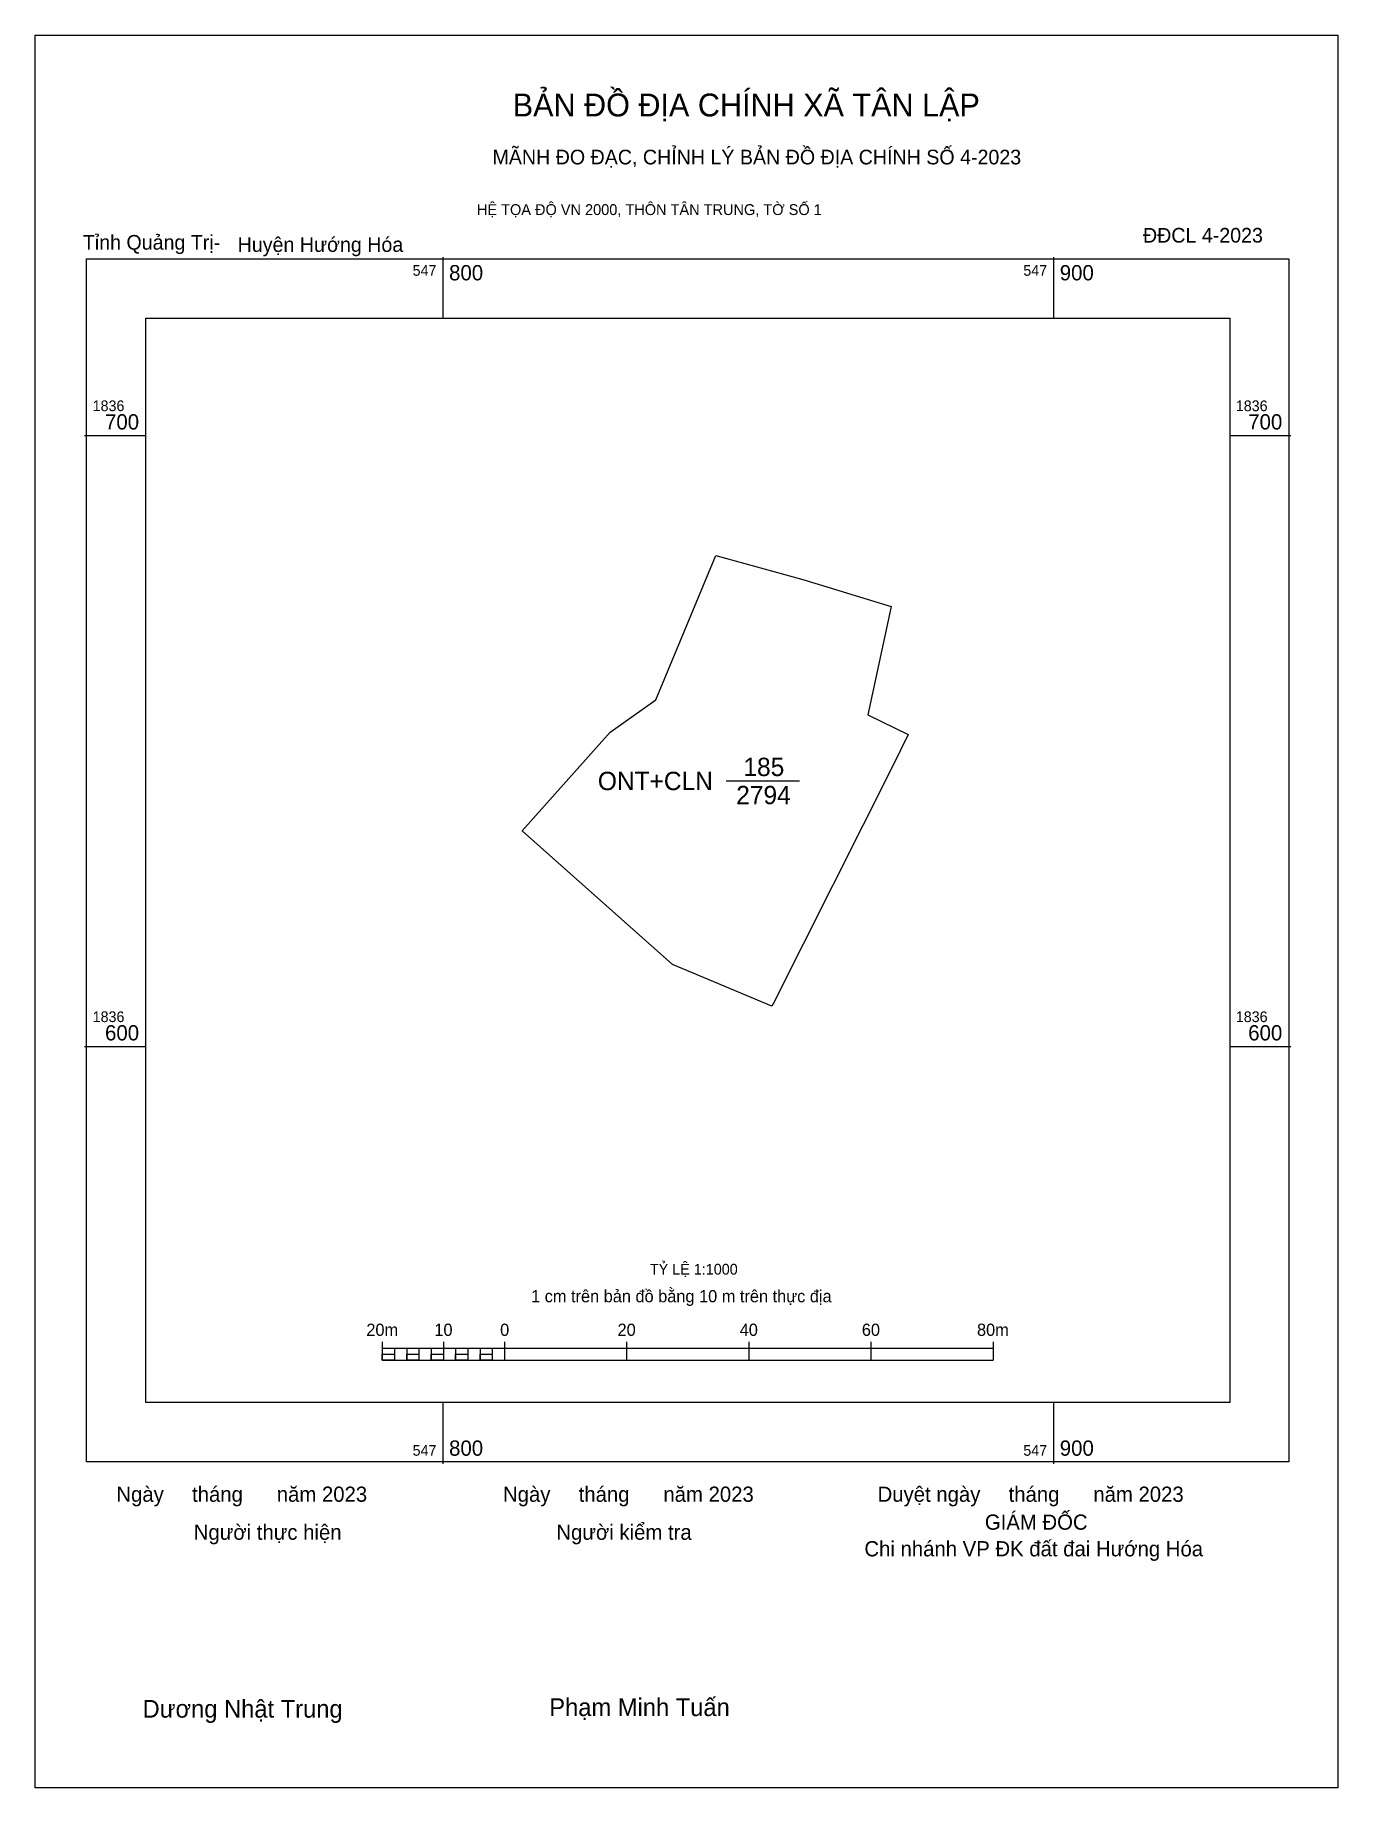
# Model space of a CAD drawing. Extents: x 547733 to 547947, y 1836479 to 1836766.
import ezdxf

# ---------------------------------------------------------------- set-up
doc = ezdxf.new("R2010")
doc.units = 0
for name, color, linetype in [('Level 10', 7, 'Continuous'), ('Level 13', 7, 'Continuous'), ('Level 15', 7, 'Continuous'), ('Level 27', 7, 'Continuous'), ('Level 6', 7, 'Continuous'), ('Level 62', 7, 'Continuous'), ('Level 63', 7, 'Continuous'), ('Level 9', 7, 'Continuous')]:
    doc.layers.add(name, color=color, linetype=linetype)

msp = doc.modelspace()

# ---------------------------------------------------------------- linework, layer by layer
at = {"layer": 'Level 10'}
msp.add_line((547846.36, 1836643.47), (547858.39, 1836643.47), dxfattribs=at)
msp.add_lwpolyline([(547812.98, 1836635.28), (547827.36, 1836651.45), (547834.87, 1836656.77), (547844.67, 1836680.36), (547858.92, 1836676.42), (547873.42, 1836672.02), (547869.59, 1836654.32), (547876.17, 1836651.07), (547873.69, 1836645.92), (547854.07, 1836606.99), (547853.86, 1836606.59), (547837.6, 1836613.44)], close=True, dxfattribs=at)
at = {"layer": 'Level 15'}
msp.add_lwpolyline([(547733.2, 1836765.56), (547946.56, 1836765.56), (547946.56, 1836478.64), (547733.2, 1836478.64)], close=True, dxfattribs=at)
at = {"layer": 'Level 27'}
for p, q in [((547873.42, 1836672.02), (547873.43, 1836672.02)), ((547876.17, 1836651.07), (547876.17, 1836651.08)), ((547812.98, 1836635.28), (547812.97, 1836635.27)), ((547853.86, 1836606.59), (547853.85, 1836606.58))]:
    msp.add_line(p, q, dxfattribs=at)
at = {"layer": 'Level 62'}
msp.add_lwpolyline([(547751.32, 1836719.22), (547928.83, 1836719.22), (547928.83, 1836541.71), (547751.32, 1836541.71)], close=True, dxfattribs=at)
at = {"layer": 'Level 63'}
for p, q in [((547800, 1836729.22), (547800, 1836719.22)), ((547900, 1836729.22), (547900, 1836719.22)), ((547741.32, 1836700), (547751.32, 1836700)), ((547928.83, 1836700), (547938.83, 1836700)), ((547741.32, 1836600), (547751.32, 1836600)), ((547928.83, 1836600), (547938.83, 1836600)), ((547790.07, 1836551.64), (547790.07, 1836548.64)), ((547800.07, 1836551.64), (547800.07, 1836548.64)), ((547810.07, 1836551.64), (547810.07, 1836548.64)), ((547830.07, 1836551.64), (547830.07, 1836548.64)), ((547850.07, 1836551.64), (547850.07, 1836548.64)), ((547870.07, 1836551.64), (547870.07, 1836548.64)), ((547890.07, 1836551.64), (547890.07, 1836548.64)), ((547790.07, 1836550.64), (547890.07, 1836550.64)), ((547790.07, 1836548.64), (547890.07, 1836548.64)), ((547792.07, 1836550.64), (547792.07, 1836548.64)), ((547794.07, 1836550.64), (547794.07, 1836548.64)), ((547796.07, 1836550.64), (547796.07, 1836548.64)), ((547798.07, 1836550.64), (547798.07, 1836548.64)), ((547800.07, 1836550.64), (547800.07, 1836548.64)), ((547802.07, 1836550.64), (547802.07, 1836548.64)), ((547804.07, 1836550.64), (547804.07, 1836548.64)), ((547806.07, 1836550.64), (547806.07, 1836548.64)), ((547808.07, 1836550.64), (547808.07, 1836548.64)), ((547810.07, 1836550.64), (547810.07, 1836548.64)), ((547800, 1836541.71), (547800, 1836531.71)), ((547900, 1836541.71), (547900, 1836531.71))]:
    msp.add_line(p, q, dxfattribs=at)
for points in [[(547741.63, 1836728.91), (547938.52, 1836728.91), (547938.52, 1836532.02), (547741.63, 1836532.02)], [(547790.07, 1836549.64), (547792.07, 1836549.64), (547792.07, 1836548.64), (547790.07, 1836548.64)], [(547790.07, 1836549.64), (547792.07, 1836549.64), (547792.07, 1836548.64), (547790.07, 1836548.64)], [(547794.07, 1836549.64), (547796.07, 1836549.64), (547796.07, 1836548.64), (547794.07, 1836548.64)], [(547798.07, 1836549.64), (547800.07, 1836549.64), (547800.07, 1836548.64), (547798.07, 1836548.64)], [(547802.07, 1836549.64), (547804.07, 1836549.64), (547804.07, 1836548.64), (547802.07, 1836548.64)], [(547806.07, 1836549.64), (547808.07, 1836549.64), (547808.07, 1836548.64), (547806.07, 1836548.64)]]:
    msp.add_lwpolyline(points, close=True, dxfattribs=at)

# ---------------------------------------------------------------- texts
at = {"layer": 'Level 13'}
for s, p in [('185', (547849.2, 1836644.27)), ('ONT+CLN', (547825.36, 1836641.97)), ('2794', (547848.02, 1836639.67))]:
    msp.add_text(s, height=3, dxfattribs=at).set_placement(p)
at = {"layer": 'Level 6'}
msp.add_text('TỶ LỆ 1:1000', height=1.7579, dxfattribs=at).set_placement((547833.89, 1836562.67))
at = {"layer": 'Level 63'}
for s, height, p in [('BẢN ĐỒ ĐỊA CHÍNH XÃ TÂN LẬP', 3.7437, (547811.42, 1836752.24)), ('MÃNH ĐO ĐẠC, CHỈNH LÝ BẢN ĐỒ ĐỊA CHÍNH SỐ 4-2023', 2.4022, (547808.11, 1836744.39)), ('HỆ TỌA ĐỘ VN 2000, THÔN TÂN TRUNG, TỜ SỐ 1', 1.7782, (547805.56, 1836736.1)), ('547', 1.75, (547795.03, 1836726.16)), ('800', 2.5, (547801, 1836725.41)), ('547', 1.75, (547895.03, 1836726.16)), ('900', 2.5, (547901, 1836725.41)), ('1836', 1.75, (547742.63, 1836704)), ('700', 2.5, (547744.66, 1836701)), ('1836', 1.75, (547929.83, 1836704)), ('700', 2.5, (547931.86, 1836701)), ('1836', 1.75, (547742.63, 1836604)), ('1836', 1.75, (547929.83, 1836604)), ('600', 2.5, (547744.66, 1836601)), ('600', 2.5, (547931.86, 1836601)), ('1 cm trên bản đồ bằng 10 m trên thực địa', 2, (547814.43, 1836558.14)), ('20m', 2, (547787.45, 1836552.64)), ('10', 2, (547798.59, 1836552.64)), ('0', 2, (547809.36, 1836552.64)), ('20', 2, (547828.59, 1836552.64)), ('40', 2, (547848.59, 1836552.64)), ('60', 2, (547868.59, 1836552.64)), ('80m', 2, (547887.45, 1836552.64)), ('547', 1.75, (547795.03, 1836533.02)), ('800', 2.5, (547801, 1836533.02)), ('547', 1.75, (547895.03, 1836533.02)), ('900', 2.5, (547901, 1836533.02)), ('Ngày     tháng      năm 2023', 2.4883, (547746.52, 1836525.48)), ('Ngày     tháng      năm 2023', 2.4883, (547809.83, 1836525.48)), ('Duyệt ngày     tháng      năm 2023', 2.4883, (547871.17, 1836525.48)), ('GIÁM ĐỐC', 2.488, (547888.74, 1836520.91)), ('Người thực hiện', 2.4883, (547759.19, 1836519.26)), ('Người kiểm tra', 2.4883, (547818.57, 1836519.26)), ('Chi nhánh VP ĐK đất đai Hướng Hóa', 2.4883, (547869.01, 1836516.55)), ('Dương Nhật Trung', 2.9024, (547750.81, 1836490.15)), ('Phạm Minh Tuấn', 2.9024, (547817.41, 1836490.41))]:
    msp.add_text(s, height=height, dxfattribs=at).set_placement(p)
at = {"layer": 'Level 9'}
for s, p in [('Tỉnh Quảng Trị-', (547741.03, 1836730.43)), ('Huyện Hướng Hóa', (547766.38, 1836730.07)), ('ĐĐCL 4-2023', (547914.63, 1836731.59))]:
    msp.add_text(s, height=2.4022, dxfattribs=at).set_placement(p)

doc.saveas('drawing.dxf')
